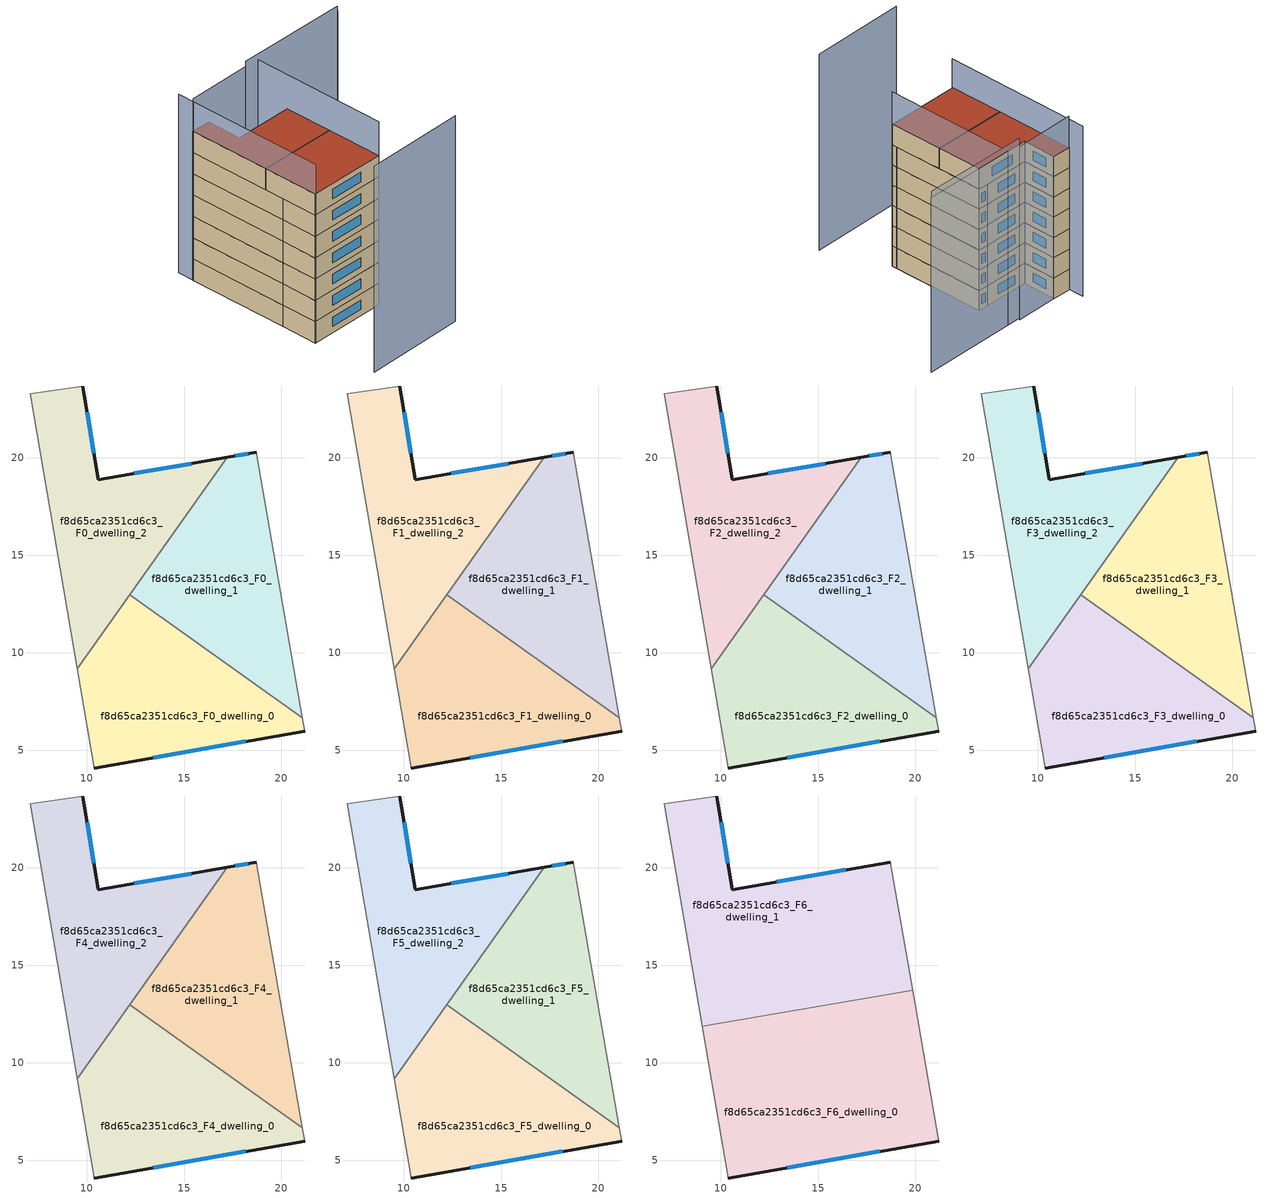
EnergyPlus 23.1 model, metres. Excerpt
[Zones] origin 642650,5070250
f8d65ca2351cd6c3_F0_dwelling_0
 floor ground (EU_floor_Construction): 21.08,6.67 21.2,5.97 10.39,4.08 9.52,9.18 12.2,12.97 z0
 wall outside (EU_wall_Construction): 10.39,4.08 21.2,5.97 z0:3
 wall adiabatic (EU_wall_Construction): 9.52,9.18 10.39,4.08 / 21.2,5.97 21.08,6.67 z0:3
 wall to f8d65ca2351cd6c3_F0_dwelling_1 (EU_wall_Construction): 21.08,6.67 12.2,12.97 z0:3
 wall to f8d65ca2351cd6c3_F0_dwelling_2 (EU_wall_Construction): 12.2,12.97 9.52,9.18 z0:3
 window (EU_Window_Construction): 13.42,4.61 18.17,5.44 z0.84:2.16
f8d65ca2351cd6c3_F0_dwelling_1
 floor ground (EU_floor_Construction): 18.7,20.29 21.08,6.67 12.2,12.97 17.22,20.03 z0
 wall outside (EU_wall_Construction): 18.7,20.29 17.22,20.03 z0:3
 wall adiabatic (EU_wall_Construction): 21.08,6.67 18.7,20.29 z0:3
 wall to f8d65ca2351cd6c3_F0_dwelling_2 (EU_wall_Construction): 17.22,20.03 12.2,12.97 z0:3
 window (EU_Window_Construction): 18.29,20.21 17.63,20.1 z0.84:2.16
f8d65ca2351cd6c3_F0_dwelling_2
 floor ground (EU_floor_Construction): 17.22,20.03 9.52,9.18 7.09,23.29 9.8,23.69 10.6,18.89 z0
 wall outside (EU_wall_Construction): 17.22,20.03 10.6,18.89 9.8,23.69 z0:3
 wall adiabatic (EU_wall_Construction): 9.8,23.69 7.09,23.29 9.52,9.18 z0:3
 window (EU_Window_Construction): 10.37,20.23 10.02,22.35 / 15.36,19.71 12.45,19.21 z0.84:2.16
f8d65ca2351cd6c3_F1_dwelling_0
 floor to f8d65ca2351cd6c3_F0_dwelling_0 (EU_floor_Construction): 21.08,6.67 21.2,5.97 10.39,4.08 9.52,9.18 12.2,12.97 z3
 wall outside (EU_wall_Construction): 10.39,4.08 21.2,5.97 z3:6
 wall adiabatic (EU_wall_Construction): 9.52,9.18 10.39,4.08 / 21.2,5.97 21.08,6.67 z3:6
 wall to f8d65ca2351cd6c3_F1_dwelling_1 (EU_wall_Construction): 21.08,6.67 12.2,12.97 z3:6
 wall to f8d65ca2351cd6c3_F1_dwelling_2 (EU_wall_Construction): 12.2,12.97 9.52,9.18 z3:6
 window (EU_Window_Construction): 13.42,4.61 18.17,5.44 z3.84:5.16
f8d65ca2351cd6c3_F1_dwelling_1
 floor to f8d65ca2351cd6c3_F0_dwelling_1 (EU_floor_Construction): 18.7,20.29 21.08,6.67 12.2,12.97 17.22,20.03 z3
 wall outside (EU_wall_Construction): 18.7,20.29 17.22,20.03 z3:6
 wall adiabatic (EU_wall_Construction): 21.08,6.67 18.7,20.29 z3:6
 wall to f8d65ca2351cd6c3_F1_dwelling_2 (EU_wall_Construction): 17.22,20.03 12.2,12.97 z3:6
 window (EU_Window_Construction): 18.29,20.21 17.63,20.1 z3.84:5.16
f8d65ca2351cd6c3_F1_dwelling_2
 floor to f8d65ca2351cd6c3_F0_dwelling_2 (EU_floor_Construction): 17.22,20.03 9.52,9.18 7.09,23.29 9.8,23.69 10.6,18.89 z3
 wall outside (EU_wall_Construction): 17.22,20.03 10.6,18.89 9.8,23.69 z3:6
 wall adiabatic (EU_wall_Construction): 9.8,23.69 7.09,23.29 9.52,9.18 z3:6
 window (EU_Window_Construction): 10.37,20.23 10.02,22.35 / 15.36,19.71 12.45,19.21 z3.84:5.16
f8d65ca2351cd6c3_F2_dwelling_0
 floor to f8d65ca2351cd6c3_F1_dwelling_0 (EU_floor_Construction): 21.08,6.67 21.2,5.97 10.39,4.08 9.52,9.18 12.2,12.97 z6
 wall outside (EU_wall_Construction): 10.39,4.08 21.2,5.97 z6:9
 wall adiabatic (EU_wall_Construction): 9.52,9.18 10.39,4.08 / 21.2,5.97 21.08,6.67 z6:9
 wall to f8d65ca2351cd6c3_F2_dwelling_1 (EU_wall_Construction): 21.08,6.67 12.2,12.97 z6:9
 wall to f8d65ca2351cd6c3_F2_dwelling_2 (EU_wall_Construction): 12.2,12.97 9.52,9.18 z6:9
 window (EU_Window_Construction): 13.42,4.61 18.17,5.44 z6.84:8.16
f8d65ca2351cd6c3_F2_dwelling_1
 floor to f8d65ca2351cd6c3_F1_dwelling_1 (EU_floor_Construction): 18.7,20.29 21.08,6.67 12.2,12.97 17.22,20.03 z6
 wall outside (EU_wall_Construction): 18.7,20.29 17.22,20.03 z6:9
 wall adiabatic (EU_wall_Construction): 21.08,6.67 18.7,20.29 z6:9
 wall to f8d65ca2351cd6c3_F2_dwelling_2 (EU_wall_Construction): 17.22,20.03 12.2,12.97 z6:9
 window (EU_Window_Construction): 18.29,20.21 17.63,20.1 z6.84:8.16
f8d65ca2351cd6c3_F2_dwelling_2
 floor to f8d65ca2351cd6c3_F1_dwelling_2 (EU_floor_Construction): 17.22,20.03 9.52,9.18 7.09,23.29 9.8,23.69 10.6,18.89 z6
 wall outside (EU_wall_Construction): 17.22,20.03 10.6,18.89 9.8,23.69 z6:9
 wall adiabatic (EU_wall_Construction): 9.8,23.69 7.09,23.29 9.52,9.18 z6:9
 window (EU_Window_Construction): 10.37,20.23 10.02,22.35 / 15.36,19.71 12.45,19.21 z6.84:8.16
f8d65ca2351cd6c3_F3_dwelling_0
 floor to f8d65ca2351cd6c3_F2_dwelling_0 (EU_floor_Construction): 21.08,6.67 21.2,5.97 10.39,4.08 9.52,9.18 12.2,12.97 z9
 wall outside (EU_wall_Construction): 10.39,4.08 21.2,5.97 z9:12
 wall adiabatic (EU_wall_Construction): 9.52,9.18 10.39,4.08 / 21.2,5.97 21.08,6.67 z9:12
 wall to f8d65ca2351cd6c3_F3_dwelling_1 (EU_wall_Construction): 21.08,6.67 12.2,12.97 z9:12
 wall to f8d65ca2351cd6c3_F3_dwelling_2 (EU_wall_Construction): 12.2,12.97 9.52,9.18 z9:12
 window (EU_Window_Construction): 13.42,4.61 18.17,5.44 z9.84:11.16
f8d65ca2351cd6c3_F3_dwelling_1
 floor to f8d65ca2351cd6c3_F2_dwelling_1 (EU_floor_Construction): 18.7,20.29 21.08,6.67 12.2,12.97 17.22,20.03 z9
 wall outside (EU_wall_Construction): 18.7,20.29 17.22,20.03 z9:12
 wall adiabatic (EU_wall_Construction): 21.08,6.67 18.7,20.29 z9:12
 wall to f8d65ca2351cd6c3_F3_dwelling_2 (EU_wall_Construction): 17.22,20.03 12.2,12.97 z9:12
 window (EU_Window_Construction): 18.29,20.21 17.63,20.1 z9.84:11.16
f8d65ca2351cd6c3_F3_dwelling_2
 floor to f8d65ca2351cd6c3_F2_dwelling_2 (EU_floor_Construction): 17.22,20.03 9.52,9.18 7.09,23.29 9.8,23.69 10.6,18.89 z9
 wall outside (EU_wall_Construction): 17.22,20.03 10.6,18.89 9.8,23.69 z9:12
 wall adiabatic (EU_wall_Construction): 9.8,23.69 7.09,23.29 9.52,9.18 z9:12
 window (EU_Window_Construction): 10.37,20.23 10.02,22.35 / 15.36,19.71 12.45,19.21 z9.84:11.16
f8d65ca2351cd6c3_F4_dwelling_0
 floor to f8d65ca2351cd6c3_F3_dwelling_0 (EU_floor_Construction): 21.08,6.67 21.2,5.97 10.39,4.08 9.52,9.18 12.2,12.97 z12
 wall outside (EU_wall_Construction): 10.39,4.08 21.2,5.97 z12:15
 wall adiabatic (EU_wall_Construction): 9.52,9.18 10.39,4.08 / 21.2,5.97 21.08,6.67 z12:15
 wall to f8d65ca2351cd6c3_F4_dwelling_1 (EU_wall_Construction): 21.08,6.67 12.2,12.97 z12:15
 wall to f8d65ca2351cd6c3_F4_dwelling_2 (EU_wall_Construction): 12.2,12.97 9.52,9.18 z12:15
 window (EU_Window_Construction): 13.42,4.61 18.17,5.44 z12.84:14.16
f8d65ca2351cd6c3_F4_dwelling_1
 floor to f8d65ca2351cd6c3_F3_dwelling_1 (EU_floor_Construction): 18.7,20.29 21.08,6.67 12.2,12.97 17.22,20.03 z12
 wall outside (EU_wall_Construction): 18.7,20.29 17.22,20.03 z12:15
 wall adiabatic (EU_wall_Construction): 21.08,6.67 18.7,20.29 z12:15
 wall to f8d65ca2351cd6c3_F4_dwelling_2 (EU_wall_Construction): 17.22,20.03 12.2,12.97 z12:15
 window (EU_Window_Construction): 18.29,20.21 17.63,20.1 z12.84:14.16
f8d65ca2351cd6c3_F4_dwelling_2
 floor to f8d65ca2351cd6c3_F3_dwelling_2 (EU_floor_Construction): 17.22,20.03 9.52,9.18 7.09,23.29 9.8,23.69 10.6,18.89 z12
 wall outside (EU_wall_Construction): 17.22,20.03 10.6,18.89 9.8,23.69 z12:15
 wall adiabatic (EU_wall_Construction): 9.8,23.69 7.09,23.29 9.52,9.18 z12:15
 window (EU_Window_Construction): 10.37,20.23 10.02,22.35 / 15.36,19.71 12.45,19.21 z12.84:14.16
f8d65ca2351cd6c3_F5_dwelling_0
 floor to f8d65ca2351cd6c3_F4_dwelling_0 (EU_floor_Construction): 21.08,6.67 21.2,5.97 10.39,4.08 9.52,9.18 12.2,12.97 z15
 wall outside (EU_wall_Construction): 10.39,4.08 21.2,5.97 z15:18
 wall adiabatic (EU_wall_Construction): 9.52,9.18 10.39,4.08 / 21.2,5.97 21.08,6.67 z15:18
 wall to f8d65ca2351cd6c3_F5_dwelling_1 (EU_wall_Construction): 21.08,6.67 12.2,12.97 z15:18
 wall to f8d65ca2351cd6c3_F5_dwelling_2 (EU_wall_Construction): 12.2,12.97 9.52,9.18 z15:18
 window (EU_Window_Construction): 13.42,4.61 18.17,5.44 z15.84:17.16
f8d65ca2351cd6c3_F5_dwelling_1
 floor to f8d65ca2351cd6c3_F4_dwelling_1 (EU_floor_Construction): 18.7,20.29 21.08,6.67 12.2,12.97 17.22,20.03 z15
 wall outside (EU_wall_Construction): 18.7,20.29 17.22,20.03 z15:18
 wall adiabatic (EU_wall_Construction): 21.08,6.67 18.7,20.29 z15:18
 wall to f8d65ca2351cd6c3_F5_dwelling_2 (EU_wall_Construction): 17.22,20.03 12.2,12.97 z15:18
 window (EU_Window_Construction): 18.29,20.21 17.63,20.1 z15.84:17.16
f8d65ca2351cd6c3_F5_dwelling_2
 floor to f8d65ca2351cd6c3_F4_dwelling_2 (EU_floor_Construction): 17.22,20.03 9.52,9.18 7.09,23.29 9.8,23.69 10.6,18.89 z15
 wall outside (EU_wall_Construction): 17.22,20.03 10.6,18.89 9.8,23.69 z15:18
 wall adiabatic (EU_wall_Construction): 9.8,23.69 7.09,23.29 9.52,9.18 z15:18
 window (EU_Window_Construction): 10.37,20.23 10.02,22.35 / 15.36,19.71 12.45,19.21 z15.84:17.16
f8d65ca2351cd6c3_F6_dwelling_0
 floor to f8d65ca2351cd6c3_F5_dwelling_0 (EU_floor_Construction): 21.08,6.67 21.2,5.97 10.39,4.08 9.52,9.18 11.74,12.32 12.85,12.51 z18
 floor to f8d65ca2351cd6c3_F5_dwelling_1 (EU_floor_Construction): 19.85,13.71 21.08,6.67 12.85,12.51 z18
 floor to f8d65ca2351cd6c3_F5_dwelling_2 (EU_floor_Construction): 11.74,12.32 9.52,9.18 9.06,11.86 z18
 wall outside (EU_wall_Construction): 10.39,4.08 21.2,5.97 z18:21
 wall adiabatic (EU_wall_Construction): 9.06,11.86 10.39,4.08 / 21.2,5.97 19.85,13.71 z18:21
 wall to f8d65ca2351cd6c3_F6_dwelling_1 (EU_wall_Construction): 19.85,13.71 9.06,11.86 z18:21
 window (EU_Window_Construction): 13.42,4.61 18.17,5.44 z18.84:20.16
 roof outside (EU_roof_Construction): 21.2,5.97 19.85,13.71 9.06,11.86 10.39,4.08 z21
f8d65ca2351cd6c3_F6_dwelling_1
 floor to f8d65ca2351cd6c3_F5_dwelling_1 (EU_floor_Construction): 18.7,20.29 19.85,13.71 12.85,12.51 12.2,12.97 17.22,20.03 z18
 floor to f8d65ca2351cd6c3_F5_dwelling_2 (EU_floor_Construction): 17.22,20.03 11.74,12.32 9.06,11.86 7.09,23.29 9.8,23.69 10.6,18.89 z18
 floor to f8d65ca2351cd6c3_F5_dwelling_0 (EU_floor_Construction): 12.85,12.51 11.74,12.32 12.2,12.97 z18
 wall outside (EU_wall_Construction): 18.7,20.29 10.6,18.89 9.8,23.69 z18:21
 wall adiabatic (EU_wall_Construction): 19.85,13.71 18.7,20.29 / 9.8,23.69 7.09,23.29 9.06,11.86 z18:21
 window (EU_Window_Construction): 10.37,20.23 10.02,22.35 / 16.43,19.89 12.87,19.28 z18.84:20.16
 roof outside (EU_roof_Construction): 19.85,13.71 18.7,20.29 10.6,18.89 9.8,23.69 7.09,23.29 9.06,11.86 z21
shading: 12.19,-4.93 26.17,-2.28 z0:29; 6.72,25.5 10.4,4 z0:25.2; 21.2,5.98 17.88,24.95 / 17.88,24.95 31.59,27.35 z0:25.8; 15.98,24.81 7.11,23.2 z0:25.6; 31.41,27.19 15.82,24.51 z0:26.6
[Building]
EU S2 Campaign: North Axis=0; Terrain=City; Solar Distribution=FullExterior
[Site:Location]
Lyon-Bron: Latitude=45.75; Longitude=5; Time Zone=1; Elevation=198
[SizingPeriod:WeatherFileDays]
AnnualSizingPeriod: Begin Month=1; Begin Day of Month=1; End Month=12; End Day of Month=31; Day of Week for Start Day=Monday; Use Weather File Daylight Saving Period=No; Use Weather File Rain and Snow Indicators=No
[MATERIAL]
EU_InternalMass_Material: Roughness=MediumRough; Thickness=0.1; Conductivity=1; Density=1800; Specific Heat=900; Thermal Absorptance=0.9; Solar Absorptance=0.7; Visible Absorptance=0.7
[MATERIAL:NOMASS] Roughness=MediumRough; Thermal Absorptance=0.9; Solar Absorptance=0.7; Visible Absorptance=0.7
Name | Thermal Resistance
EU_wall_NoMass | 0.776494
EU_roof_NoMass | 0.486893
EU_floor_NoMass | 0.421597
[WINDOWMATERIAL:SIMPLEGLAZINGSYSTEM]
EU_Window_SimpleGlazing: UFactor=4.24961; Solar Heat Gain Coefficient=0.83; Visible Transmittance=0.83
[CONSTRUCTION]
EU_wall_Construction: EU_wall_NoMass
EU_roof_Construction: EU_roof_NoMass
EU_floor_Construction: EU_floor_NoMass
EU_Window_Construction: EU_Window_SimpleGlazing
EU_InternalMass_Construction: EU_InternalMass_Material
[ZONE] Type=1; Multiplier=1; Ceiling Height=autocalculate; Floor Area=autocalculate; Part of Total Floor Area=Yes
Name | Volume
f8d65ca2351cd6c3_F0_dwelling_0; f8d65ca2351cd6c3_F1_dwelling_0; f8d65ca2351cd6c3_F2_dwelling_0; f8d65ca2351cd6c3_F3_dwelling_0; f8d65ca2351cd6c3_F4_dwelling_0; f8d65ca2351cd6c3_F5_dwelling_0 | 172.619
f8d65ca2351cd6c3_F6_dwelling_0 | 258.946
f8d65ca2351cd6c3_F0_dwelling_1; f8d65ca2351cd6c3_F1_dwelling_1; f8d65ca2351cd6c3_F2_dwelling_1; f8d65ca2351cd6c3_F3_dwelling_1; f8d65ca2351cd6c3_F4_dwelling_1; f8d65ca2351cd6c3_F5_dwelling_1 | 172.638
f8d65ca2351cd6c3_F6_dwelling_1 | 258.959
f8d65ca2351cd6c3_F0_dwelling_2; f8d65ca2351cd6c3_F1_dwelling_2; f8d65ca2351cd6c3_F2_dwelling_2; f8d65ca2351cd6c3_F3_dwelling_2; f8d65ca2351cd6c3_F4_dwelling_2; f8d65ca2351cd6c3_F5_dwelling_2 | 172.64
[INTERNALMASS] Construction=EU_InternalMass_Construction
Name | Zone or ZoneList | Surface Area
f8d65ca2351cd6c3_F0_dwelling_0_EU_InternalMass | f8d65ca2351cd6c3_F0_dwelling_0 | 57.539
f8d65ca2351cd6c3_F0_dwelling_1_EU_InternalMass | f8d65ca2351cd6c3_F0_dwelling_1 | 57.5466
f8d65ca2351cd6c3_F0_dwelling_2_EU_InternalMass | f8d65ca2351cd6c3_F0_dwelling_2 | 57.5468
f8d65ca2351cd6c3_F1_dwelling_0_EU_InternalMass | f8d65ca2351cd6c3_F1_dwelling_0 | 57.539
f8d65ca2351cd6c3_F1_dwelling_1_EU_InternalMass | f8d65ca2351cd6c3_F1_dwelling_1 | 57.5466
f8d65ca2351cd6c3_F1_dwelling_2_EU_InternalMass | f8d65ca2351cd6c3_F1_dwelling_2 | 57.5468
f8d65ca2351cd6c3_F2_dwelling_0_EU_InternalMass | f8d65ca2351cd6c3_F2_dwelling_0 | 57.539
f8d65ca2351cd6c3_F2_dwelling_1_EU_InternalMass | f8d65ca2351cd6c3_F2_dwelling_1 | 57.5466
f8d65ca2351cd6c3_F2_dwelling_2_EU_InternalMass | f8d65ca2351cd6c3_F2_dwelling_2 | 57.5468
f8d65ca2351cd6c3_F3_dwelling_0_EU_InternalMass | f8d65ca2351cd6c3_F3_dwelling_0 | 57.539
f8d65ca2351cd6c3_F3_dwelling_1_EU_InternalMass | f8d65ca2351cd6c3_F3_dwelling_1 | 57.5466
f8d65ca2351cd6c3_F3_dwelling_2_EU_InternalMass | f8d65ca2351cd6c3_F3_dwelling_2 | 57.5468
f8d65ca2351cd6c3_F4_dwelling_0_EU_InternalMass | f8d65ca2351cd6c3_F4_dwelling_0 | 57.539
f8d65ca2351cd6c3_F4_dwelling_1_EU_InternalMass | f8d65ca2351cd6c3_F4_dwelling_1 | 57.5466
f8d65ca2351cd6c3_F4_dwelling_2_EU_InternalMass | f8d65ca2351cd6c3_F4_dwelling_2 | 57.5468
f8d65ca2351cd6c3_F5_dwelling_0_EU_InternalMass | f8d65ca2351cd6c3_F5_dwelling_0 | 57.539
f8d65ca2351cd6c3_F5_dwelling_1_EU_InternalMass | f8d65ca2351cd6c3_F5_dwelling_1 | 57.5466
f8d65ca2351cd6c3_F5_dwelling_2_EU_InternalMass | f8d65ca2351cd6c3_F5_dwelling_2 | 57.5468
f8d65ca2351cd6c3_F6_dwelling_0_EU_InternalMass | f8d65ca2351cd6c3_F6_dwelling_0 | 86.3146
f8d65ca2351cd6c3_F6_dwelling_1_EU_InternalMass | f8d65ca2351cd6c3_F6_dwelling_1 | 86.3175
[OTHEREQUIPMENT] Fuel Type=Electricity; Design Level Calculation Method=Watts/Area; Power per Zone Floor Area=1; Fraction Latent=0; Fraction Radiant=0; Fraction Lost=0; Carbon Dioxide Generation Rate=0; EndUse Subcategory=EU_Step8_InternalGains
Name | Zone or ZoneList or Space or SpaceList | Schedule
EU_Step8_InternalGain_f8d65ca2351cd6c3_F0_dwelling_0_f000 | f8d65ca2351cd6c3_F0_dwelling_0 | EU_Step8_GainSchedule_f8d65ca2351cd6c3_F0_dwelling_0_f000
EU_Step8_InternalGain_f8d65ca2351cd6c3_F0_dwelling_1_f000 | f8d65ca2351cd6c3_F0_dwelling_1 | EU_Step8_GainSchedule_f8d65ca2351cd6c3_F0_dwelling_1_f000
EU_Step8_InternalGain_f8d65ca2351cd6c3_F0_dwelling_2_f000 | f8d65ca2351cd6c3_F0_dwelling_2 | EU_Step8_GainSchedule_f8d65ca2351cd6c3_F0_dwelling_2_f000
EU_Step8_InternalGain_f8d65ca2351cd6c3_F1_dwelling_0_f000 | f8d65ca2351cd6c3_F1_dwelling_0 | EU_Step8_GainSchedule_f8d65ca2351cd6c3_F1_dwelling_0_f000
EU_Step8_InternalGain_f8d65ca2351cd6c3_F1_dwelling_1_f000 | f8d65ca2351cd6c3_F1_dwelling_1 | EU_Step8_GainSchedule_f8d65ca2351cd6c3_F1_dwelling_1_f000
EU_Step8_InternalGain_f8d65ca2351cd6c3_F1_dwelling_2_f000 | f8d65ca2351cd6c3_F1_dwelling_2 | EU_Step8_GainSchedule_f8d65ca2351cd6c3_F1_dwelling_2_f000
EU_Step8_InternalGain_f8d65ca2351cd6c3_F2_dwelling_0_f000 | f8d65ca2351cd6c3_F2_dwelling_0 | EU_Step8_GainSchedule_f8d65ca2351cd6c3_F2_dwelling_0_f000
EU_Step8_InternalGain_f8d65ca2351cd6c3_F2_dwelling_1_f000 | f8d65ca2351cd6c3_F2_dwelling_1 | EU_Step8_GainSchedule_f8d65ca2351cd6c3_F2_dwelling_1_f000
EU_Step8_InternalGain_f8d65ca2351cd6c3_F2_dwelling_2_f000 | f8d65ca2351cd6c3_F2_dwelling_2 | EU_Step8_GainSchedule_f8d65ca2351cd6c3_F2_dwelling_2_f000
EU_Step8_InternalGain_f8d65ca2351cd6c3_F3_dwelling_0_f000 | f8d65ca2351cd6c3_F3_dwelling_0 | EU_Step8_GainSchedule_f8d65ca2351cd6c3_F3_dwelling_0_f000
EU_Step8_InternalGain_f8d65ca2351cd6c3_F3_dwelling_1_f000 | f8d65ca2351cd6c3_F3_dwelling_1 | EU_Step8_GainSchedule_f8d65ca2351cd6c3_F3_dwelling_1_f000
EU_Step8_InternalGain_f8d65ca2351cd6c3_F3_dwelling_2_f000 | f8d65ca2351cd6c3_F3_dwelling_2 | EU_Step8_GainSchedule_f8d65ca2351cd6c3_F3_dwelling_2_f000
EU_Step8_InternalGain_f8d65ca2351cd6c3_F4_dwelling_0_f000 | f8d65ca2351cd6c3_F4_dwelling_0 | EU_Step8_GainSchedule_f8d65ca2351cd6c3_F4_dwelling_0_f000
EU_Step8_InternalGain_f8d65ca2351cd6c3_F4_dwelling_1_f000 | f8d65ca2351cd6c3_F4_dwelling_1 | EU_Step8_GainSchedule_f8d65ca2351cd6c3_F4_dwelling_1_f000
EU_Step8_InternalGain_f8d65ca2351cd6c3_F4_dwelling_2_f000 | f8d65ca2351cd6c3_F4_dwelling_2 | EU_Step8_GainSchedule_f8d65ca2351cd6c3_F4_dwelling_2_f000
EU_Step8_InternalGain_f8d65ca2351cd6c3_F5_dwelling_0_f000 | f8d65ca2351cd6c3_F5_dwelling_0 | EU_Step8_GainSchedule_f8d65ca2351cd6c3_F5_dwelling_0_f000
EU_Step8_InternalGain_f8d65ca2351cd6c3_F5_dwelling_1_f000 | f8d65ca2351cd6c3_F5_dwelling_1 | EU_Step8_GainSchedule_f8d65ca2351cd6c3_F5_dwelling_1_f000
EU_Step8_InternalGain_f8d65ca2351cd6c3_F5_dwelling_2_f000 | f8d65ca2351cd6c3_F5_dwelling_2 | EU_Step8_GainSchedule_f8d65ca2351cd6c3_F5_dwelling_2_f000
EU_Step8_InternalGain_f8d65ca2351cd6c3_F6_dwelling_0_f000 | f8d65ca2351cd6c3_F6_dwelling_0 | EU_Step8_GainSchedule_f8d65ca2351cd6c3_F6_dwelling_0_f000
EU_Step8_InternalGain_f8d65ca2351cd6c3_F6_dwelling_1_f000 | f8d65ca2351cd6c3_F6_dwelling_1 | EU_Step8_GainSchedule_f8d65ca2351cd6c3_F6_dwelling_1_f000
[ZONEVENTILATION:DESIGNFLOWRATE] Schedule=EU_AlwaysOn; Design Flow Rate Calculation Method=AirChanges/Hour; Air Changes per Hour=0.693814; Ventilation Type=Natural; Fan Pressure Rise=0; Fan Total Efficiency=1; Constant Term Coefficient=1; Temperature Term Coefficient=0; Velocity Term Coefficient=0; Velocity Squared Term Coefficient=0; Minimum Indoor Temperature=-100; Maximum Indoor Temperature=100; Delta Temperature=-100; Minimum Outdoor Temperature=-100; Maximum Outdoor Temperature=100; Maximum Wind Speed=40
Name | Zone or ZoneList or Space or SpaceList
EU_ConstantAir_f8d65ca2351cd6c3_F0_dwelling_0 | f8d65ca2351cd6c3_F0_dwelling_0
EU_ConstantAir_f8d65ca2351cd6c3_F0_dwelling_1 | f8d65ca2351cd6c3_F0_dwelling_1
EU_ConstantAir_f8d65ca2351cd6c3_F0_dwelling_2 | f8d65ca2351cd6c3_F0_dwelling_2
EU_ConstantAir_f8d65ca2351cd6c3_F1_dwelling_0 | f8d65ca2351cd6c3_F1_dwelling_0
EU_ConstantAir_f8d65ca2351cd6c3_F1_dwelling_1 | f8d65ca2351cd6c3_F1_dwelling_1
EU_ConstantAir_f8d65ca2351cd6c3_F1_dwelling_2 | f8d65ca2351cd6c3_F1_dwelling_2
EU_ConstantAir_f8d65ca2351cd6c3_F2_dwelling_0 | f8d65ca2351cd6c3_F2_dwelling_0
EU_ConstantAir_f8d65ca2351cd6c3_F2_dwelling_1 | f8d65ca2351cd6c3_F2_dwelling_1
EU_ConstantAir_f8d65ca2351cd6c3_F2_dwelling_2 | f8d65ca2351cd6c3_F2_dwelling_2
EU_ConstantAir_f8d65ca2351cd6c3_F3_dwelling_0 | f8d65ca2351cd6c3_F3_dwelling_0
EU_ConstantAir_f8d65ca2351cd6c3_F3_dwelling_1 | f8d65ca2351cd6c3_F3_dwelling_1
EU_ConstantAir_f8d65ca2351cd6c3_F3_dwelling_2 | f8d65ca2351cd6c3_F3_dwelling_2
EU_ConstantAir_f8d65ca2351cd6c3_F4_dwelling_0 | f8d65ca2351cd6c3_F4_dwelling_0
EU_ConstantAir_f8d65ca2351cd6c3_F4_dwelling_1 | f8d65ca2351cd6c3_F4_dwelling_1
EU_ConstantAir_f8d65ca2351cd6c3_F4_dwelling_2 | f8d65ca2351cd6c3_F4_dwelling_2
EU_ConstantAir_f8d65ca2351cd6c3_F5_dwelling_0 | f8d65ca2351cd6c3_F5_dwelling_0
EU_ConstantAir_f8d65ca2351cd6c3_F5_dwelling_1 | f8d65ca2351cd6c3_F5_dwelling_1
EU_ConstantAir_f8d65ca2351cd6c3_F5_dwelling_2 | f8d65ca2351cd6c3_F5_dwelling_2
EU_ConstantAir_f8d65ca2351cd6c3_F6_dwelling_0 | f8d65ca2351cd6c3_F6_dwelling_0
EU_ConstantAir_f8d65ca2351cd6c3_F6_dwelling_1 | f8d65ca2351cd6c3_F6_dwelling_1
[HVACTEMPLATE:THERMOSTAT] Constant Heating Setpoint=20; Constant Cooling Setpoint=50
EU_HeatOnly_f8d65ca2351cd6c3_F0_dwelling_0; EU_HeatOnly_f8d65ca2351cd6c3_F0_dwelling_1; EU_HeatOnly_f8d65ca2351cd6c3_F0_dwelling_2; EU_HeatOnly_f8d65ca2351cd6c3_F1_dwelling_0; EU_HeatOnly_f8d65ca2351cd6c3_F1_dwelling_1; EU_HeatOnly_f8d65ca2351cd6c3_F1_dwelling_2; EU_HeatOnly_f8d65ca2351cd6c3_F2_dwelling_0; EU_HeatOnly_f8d65ca2351cd6c3_F2_dwelling_1; EU_HeatOnly_f8d65ca2351cd6c3_F2_dwelling_2; EU_HeatOnly_f8d65ca2351cd6c3_F3_dwelling_0; EU_HeatOnly_f8d65ca2351cd6c3_F3_dwelling_1; EU_HeatOnly_f8d65ca2351cd6c3_F3_dwelling_2; EU_HeatOnly_f8d65ca2351cd6c3_F4_dwelling_0; EU_HeatOnly_f8d65ca2351cd6c3_F4_dwelling_1; EU_HeatOnly_f8d65ca2351cd6c3_F4_dwelling_2; EU_HeatOnly_f8d65ca2351cd6c3_F5_dwelling_0; EU_HeatOnly_f8d65ca2351cd6c3_F5_dwelling_1; EU_HeatOnly_f8d65ca2351cd6c3_F5_dwelling_2; EU_HeatOnly_f8d65ca2351cd6c3_F6_dwelling_0; EU_HeatOnly_f8d65ca2351cd6c3_F6_dwelling_1
[HVACTEMPLATE:ZONE:IDEALLOADSAIRSYSTEM] System Availability Schedule=EU_AlwaysOn; Maximum Heating Supply Air Temperature=50; Minimum Cooling Supply Air Temperature=13; Maximum Heating Supply Air Humidity Ratio=0.0156; Minimum Cooling Supply Air Humidity Ratio=0.0077; Heating Limit=NoLimit; Cooling Limit=NoLimit; Heating Availability Schedule=EU_AlwaysOn; Cooling Availability Schedule=EU_CoolingOff; Dehumidification Control Type=ConstantSensibleHeatRatio; Cooling Sensible Heat Ratio=0.7; Dehumidification Setpoint=60; Humidification Control Type=None; Humidification Setpoint=30; Outdoor Air Method=None; Outdoor Air Flow Rate per Person=0.00944; Outdoor Air Flow Rate per Zone Floor Area=0; Outdoor Air Flow Rate per Zone=0; Demand Controlled Ventilation Type=None; Outdoor Air Economizer Type=NoEconomizer; Heat Recovery Type=None; Sensible Heat Recovery Effectiveness=0.7; Latent Heat Recovery Effectiveness=0.65
Name | Template Thermostat
f8d65ca2351cd6c3_F0_dwelling_0 | EU_HeatOnly_f8d65ca2351cd6c3_F0_dwelling_0
f8d65ca2351cd6c3_F0_dwelling_1 | EU_HeatOnly_f8d65ca2351cd6c3_F0_dwelling_1
f8d65ca2351cd6c3_F0_dwelling_2 | EU_HeatOnly_f8d65ca2351cd6c3_F0_dwelling_2
f8d65ca2351cd6c3_F1_dwelling_0 | EU_HeatOnly_f8d65ca2351cd6c3_F1_dwelling_0
f8d65ca2351cd6c3_F1_dwelling_1 | EU_HeatOnly_f8d65ca2351cd6c3_F1_dwelling_1
f8d65ca2351cd6c3_F1_dwelling_2 | EU_HeatOnly_f8d65ca2351cd6c3_F1_dwelling_2
f8d65ca2351cd6c3_F2_dwelling_0 | EU_HeatOnly_f8d65ca2351cd6c3_F2_dwelling_0
f8d65ca2351cd6c3_F2_dwelling_1 | EU_HeatOnly_f8d65ca2351cd6c3_F2_dwelling_1
f8d65ca2351cd6c3_F2_dwelling_2 | EU_HeatOnly_f8d65ca2351cd6c3_F2_dwelling_2
f8d65ca2351cd6c3_F3_dwelling_0 | EU_HeatOnly_f8d65ca2351cd6c3_F3_dwelling_0
f8d65ca2351cd6c3_F3_dwelling_1 | EU_HeatOnly_f8d65ca2351cd6c3_F3_dwelling_1
f8d65ca2351cd6c3_F3_dwelling_2 | EU_HeatOnly_f8d65ca2351cd6c3_F3_dwelling_2
f8d65ca2351cd6c3_F4_dwelling_0 | EU_HeatOnly_f8d65ca2351cd6c3_F4_dwelling_0
f8d65ca2351cd6c3_F4_dwelling_1 | EU_HeatOnly_f8d65ca2351cd6c3_F4_dwelling_1
f8d65ca2351cd6c3_F4_dwelling_2 | EU_HeatOnly_f8d65ca2351cd6c3_F4_dwelling_2
f8d65ca2351cd6c3_F5_dwelling_0 | EU_HeatOnly_f8d65ca2351cd6c3_F5_dwelling_0
f8d65ca2351cd6c3_F5_dwelling_1 | EU_HeatOnly_f8d65ca2351cd6c3_F5_dwelling_1
f8d65ca2351cd6c3_F5_dwelling_2 | EU_HeatOnly_f8d65ca2351cd6c3_F5_dwelling_2
f8d65ca2351cd6c3_F6_dwelling_0 | EU_HeatOnly_f8d65ca2351cd6c3_F6_dwelling_0
f8d65ca2351cd6c3_F6_dwelling_1 | EU_HeatOnly_f8d65ca2351cd6c3_F6_dwelling_1
[SIZING:ZONE] Zone Cooling Design Supply Air Temperature Input Method=SupplyAirTemperature; Zone Cooling Design Supply Air Temperature=13; Zone Heating Design Supply Air Temperature Input Method=SupplyAirTemperature; Zone Heating Design Supply Air Temperature=50; Zone Cooling Design Supply Air Humidity Ratio=0.008; Zone Heating Design Supply Air Humidity Ratio=0.008; Cooling Design Air Flow Method=DesignDay; Cooling Design Air Flow Rate=0; Cooling Minimum Air Flow per Zone Floor Area=0.000762; Cooling Minimum Air Flow=0; Cooling Minimum Air Flow Fraction=0.2; Heating Design Air Flow Method=DesignDay; Heating Design Air Flow Rate=0; Heating Maximum Air Flow per Zone Floor Area=0.002032; Heating Maximum Air Flow=0.141576; Heating Maximum Air Flow Fraction=0.3; Account for Dedicated Outdoor Air System=No; Dedicated Outdoor Air System Control Strategy=NeutralSupplyAir; Dedicated Outdoor Air Low Setpoint Temperature for Design=autosize; Dedicated Outdoor Air High Setpoint Temperature for Design=autosize; Zone Load Sizing Method=Sensible Load Only No Latent Load; Zone Latent Cooling Design Supply Air Humidity Ratio Input Method=HumidityRatioDifference; Zone Cooling Design Supply Air Humidity Ratio Difference=0.005; Zone Latent Heating Design Supply Air Humidity Ratio Input Method=HumidityRatioDifference; Zone Humidification Design Supply Air Humidity Ratio Difference=0.005
f8d65ca2351cd6c3_F0_dwelling_0; f8d65ca2351cd6c3_F0_dwelling_1; f8d65ca2351cd6c3_F0_dwelling_2; f8d65ca2351cd6c3_F1_dwelling_0; f8d65ca2351cd6c3_F1_dwelling_1; f8d65ca2351cd6c3_F1_dwelling_2; f8d65ca2351cd6c3_F2_dwelling_0; f8d65ca2351cd6c3_F2_dwelling_1; f8d65ca2351cd6c3_F2_dwelling_2; f8d65ca2351cd6c3_F3_dwelling_0; f8d65ca2351cd6c3_F3_dwelling_1; f8d65ca2351cd6c3_F3_dwelling_2; f8d65ca2351cd6c3_F4_dwelling_0; f8d65ca2351cd6c3_F4_dwelling_1; f8d65ca2351cd6c3_F4_dwelling_2; f8d65ca2351cd6c3_F5_dwelling_0; f8d65ca2351cd6c3_F5_dwelling_1; f8d65ca2351cd6c3_F5_dwelling_2; f8d65ca2351cd6c3_F6_dwelling_0; f8d65ca2351cd6c3_F6_dwelling_1
[SCHEDULE:CONSTANT]
Name | Hourly Value
EU_AlwaysOn | 1
EU_CoolingOff | 0
[SCHEDULE:FILE] Column Number=1; Rows to Skip at Top=0; Number of Hours of Data=8760; Column Separator=Comma; Interpolate to Timestep=No; Minutes per Item=60; Adjust Schedule for Daylight Savings=Yes
Name | File
EU_Step8_GainSchedule_f8d65ca2351cd6c3_F0_dwelling_0_f000 | ../../schedules/f8d65ca2351cd6c3/f8d65ca2351cd6c3_F0_dwelling_0_f000_gain.csv
EU_Step8_GainSchedule_f8d65ca2351cd6c3_F0_dwelling_1_f000 | ../../schedules/f8d65ca2351cd6c3/f8d65ca2351cd6c3_F0_dwelling_1_f000_gain.csv
EU_Step8_GainSchedule_f8d65ca2351cd6c3_F0_dwelling_2_f000 | ../../schedules/f8d65ca2351cd6c3/f8d65ca2351cd6c3_F0_dwelling_2_f000_gain.csv
EU_Step8_GainSchedule_f8d65ca2351cd6c3_F1_dwelling_0_f000 | ../../schedules/f8d65ca2351cd6c3/f8d65ca2351cd6c3_F1_dwelling_0_f000_gain.csv
EU_Step8_GainSchedule_f8d65ca2351cd6c3_F1_dwelling_1_f000 | ../../schedules/f8d65ca2351cd6c3/f8d65ca2351cd6c3_F1_dwelling_1_f000_gain.csv
EU_Step8_GainSchedule_f8d65ca2351cd6c3_F1_dwelling_2_f000 | ../../schedules/f8d65ca2351cd6c3/f8d65ca2351cd6c3_F1_dwelling_2_f000_gain.csv
EU_Step8_GainSchedule_f8d65ca2351cd6c3_F2_dwelling_0_f000 | ../../schedules/f8d65ca2351cd6c3/f8d65ca2351cd6c3_F2_dwelling_0_f000_gain.csv
EU_Step8_GainSchedule_f8d65ca2351cd6c3_F2_dwelling_1_f000 | ../../schedules/f8d65ca2351cd6c3/f8d65ca2351cd6c3_F2_dwelling_1_f000_gain.csv
EU_Step8_GainSchedule_f8d65ca2351cd6c3_F2_dwelling_2_f000 | ../../schedules/f8d65ca2351cd6c3/f8d65ca2351cd6c3_F2_dwelling_2_f000_gain.csv
EU_Step8_GainSchedule_f8d65ca2351cd6c3_F3_dwelling_0_f000 | ../../schedules/f8d65ca2351cd6c3/f8d65ca2351cd6c3_F3_dwelling_0_f000_gain.csv
EU_Step8_GainSchedule_f8d65ca2351cd6c3_F3_dwelling_1_f000 | ../../schedules/f8d65ca2351cd6c3/f8d65ca2351cd6c3_F3_dwelling_1_f000_gain.csv
EU_Step8_GainSchedule_f8d65ca2351cd6c3_F3_dwelling_2_f000 | ../../schedules/f8d65ca2351cd6c3/f8d65ca2351cd6c3_F3_dwelling_2_f000_gain.csv
EU_Step8_GainSchedule_f8d65ca2351cd6c3_F4_dwelling_0_f000 | ../../schedules/f8d65ca2351cd6c3/f8d65ca2351cd6c3_F4_dwelling_0_f000_gain.csv
EU_Step8_GainSchedule_f8d65ca2351cd6c3_F4_dwelling_1_f000 | ../../schedules/f8d65ca2351cd6c3/f8d65ca2351cd6c3_F4_dwelling_1_f000_gain.csv
EU_Step8_GainSchedule_f8d65ca2351cd6c3_F4_dwelling_2_f000 | ../../schedules/f8d65ca2351cd6c3/f8d65ca2351cd6c3_F4_dwelling_2_f000_gain.csv
EU_Step8_GainSchedule_f8d65ca2351cd6c3_F5_dwelling_0_f000 | ../../schedules/f8d65ca2351cd6c3/f8d65ca2351cd6c3_F5_dwelling_0_f000_gain.csv
EU_Step8_GainSchedule_f8d65ca2351cd6c3_F5_dwelling_1_f000 | ../../schedules/f8d65ca2351cd6c3/f8d65ca2351cd6c3_F5_dwelling_1_f000_gain.csv
EU_Step8_GainSchedule_f8d65ca2351cd6c3_F5_dwelling_2_f000 | ../../schedules/f8d65ca2351cd6c3/f8d65ca2351cd6c3_F5_dwelling_2_f000_gain.csv
EU_Step8_GainSchedule_f8d65ca2351cd6c3_F6_dwelling_0_f000 | ../../schedules/f8d65ca2351cd6c3/f8d65ca2351cd6c3_F6_dwelling_0_f000_gain.csv
EU_Step8_GainSchedule_f8d65ca2351cd6c3_F6_dwelling_1_f000 | ../../schedules/f8d65ca2351cd6c3/f8d65ca2351cd6c3_F6_dwelling_1_f000_gain.csv
